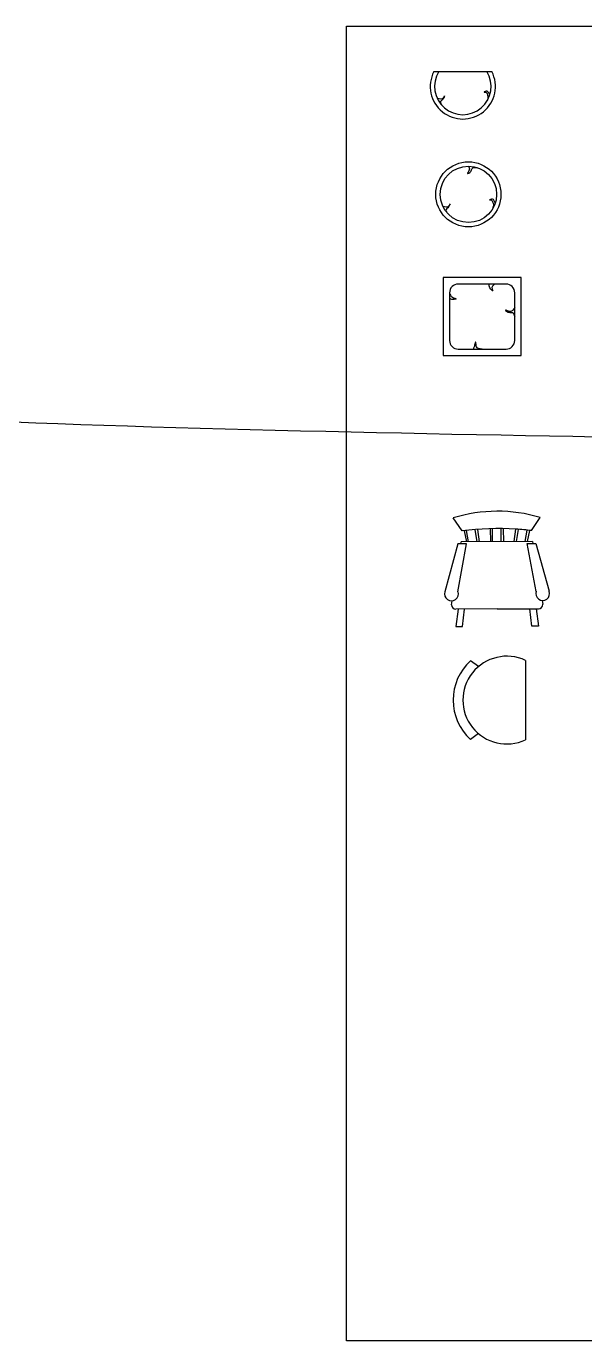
# Model space of a CAD drawing. Header units: metres. Extents: x 3586 to 7307, y 3108 to 6437.
# Drawn here: x 4052.175 to 4052.531, y 3261.363 to 3262.201 of the extents above; entities that cross this region are included whole.
import ezdxf

# ---------------------------------------------------------------- set-up
doc = ezdxf.new("R2010")
doc.units = ezdxf.units.M
doc.layers.add('FURNITURE', color=40, linetype='Continuous')

msp = doc.modelspace()

# ---------------------------------------------------------------- linework, layer by layer
for p, q in [((4052.37925, 3262.20141), (4053.16506, 3262.20141)), ((4052.37925, 3261.36326), (4052.37925, 3262.20141)), ((4053.16506, 3261.36326), (4052.37925, 3261.36326))]:
    msp.add_line(p, q)
at = {"start_tangent": (0.997724, -0.067434), "end_tangent": (-1, 0)}
msp.add_spline([(4052.03012, 3261.95671), (4052.08237, 3261.95318), (4052.70148, 3261.9358)], degree=3, dxfattribs=at)
at = {"layer": 'FURNITURE', "color": 255}
msp.add_line((4052.4348, 3262.1725), (4052.47174, 3262.1725), dxfattribs=at)
at = {"layer": 'FURNITURE', "linetype": 'Continuous'}
for p, q in [((4052.49703, 3261.87983), (4052.50253, 3261.88815)), ((4052.45276, 3261.87963), (4052.44719, 3261.8879)), ((4052.45415, 3261.87963), (4052.45556, 3261.87272)), ((4052.45694, 3261.87273), (4052.45553, 3261.8799)), ((4052.46248, 3261.87275), (4052.46115, 3261.88051)), ((4052.46386, 3261.87276), (4052.46271, 3261.88054)), ((4052.47074, 3261.88095), (4052.47078, 3261.87279)), ((4052.47216, 3261.8728), (4052.47213, 3261.88097)), ((4052.4777, 3261.87282), (4052.47766, 3261.88098)), ((4052.47904, 3261.88099), (4052.47908, 3261.87283)), ((4052.486, 3261.87286), (4052.48708, 3261.88072)), ((4052.48738, 3261.87287), (4052.48864, 3261.88062)), ((4052.49292, 3261.87289), (4052.49433, 3261.88001)), ((4052.49565, 3261.87982), (4052.4943, 3261.8729)), ((4052.45003, 3261.87131), (4052.44187, 3261.84084)), ((4052.45557, 3261.87134), (4052.45003, 3261.87131)), ((4052.45017, 3261.84087), (4052.45557, 3261.87134)), ((4052.45194, 3261.87135), (4052.45214, 3261.8727)), ((4052.4977, 3261.87291), (4052.45213, 3261.8727)), ((4052.49431, 3261.87151), (4052.49984, 3261.87154)), ((4052.49998, 3261.8411), (4052.49431, 3261.87151)), ((4052.49771, 3261.87292), (4052.49793, 3261.87159)), ((4052.49984, 3261.87154), (4052.50828, 3261.84114)), ((4052.44606, 3261.83255), (4052.44644, 3261.83508)), ((4052.47513, 3261.82992), (4052.44884, 3261.8298)), ((4052.45022, 3261.82981), (4052.44889, 3261.81873)), ((4052.45304, 3261.81875), (4052.45437, 3261.82983)), ((4052.47513, 3261.82992), (4052.50141, 3261.83004)), ((4052.49731, 3261.81895), (4052.49588, 3261.83002)), ((4052.50003, 3261.83003), (4052.50146, 3261.81897)), ((4052.50379, 3261.83518), (4052.50417, 3261.83282)), ((4052.44889, 3261.81873), (4052.45304, 3261.81875)), ((4052.50146, 3261.81897), (4052.49731, 3261.81895))]:
    msp.add_line(p, q, dxfattribs=at)
at = {"layer": 'FURNITURE'}
for p, q in [((4052.46326, 3261.79312), (4052.45806, 3261.79683)), ((4052.49322, 3261.79706), (4052.49322, 3261.74642)), ((4052.46326, 3261.75036), (4052.45806, 3261.74664))]:
    msp.add_line(p, q, dxfattribs=at)
at = {"layer": 'FURNITURE', "const_width": 0.000000138}
for points in [[(4052.46385, 3262.15899, 1), (4052.46389, 3262.15899, 1)], [(4052.46442, 3262.15715, 1), (4052.46445, 3262.15715, 1)], [(4052.46584, 3262.15687, 1), (4052.46587, 3262.15687, 1)], [(4052.46598, 3262.158, 1), (4052.46601, 3262.158, 1)], [(4052.46726, 3262.15744, 1), (4052.46729, 3262.15744, 1)], [(4052.4674, 3262.15616, 1), (4052.46743, 3262.15616, 1)], [(4052.44003, 3262.15248, 1), (4052.44006, 3262.15248, 1)], [(4052.44059, 3262.1539, 1), (4052.44063, 3262.1539, 1)], [(4052.4413, 3262.15064, 1), (4052.44134, 3262.15064, 1)], [(4052.44159, 3262.1522, 1), (4052.44162, 3262.1522, 1)], [(4052.44201, 3262.1539, 1), (4052.44205, 3262.1539, 1)], [(4052.44244, 3262.15135, 1), (4052.44247, 3262.15135, 1)], [(4052.44272, 3262.14951, 1), (4052.44276, 3262.14951, 1)], [(4052.44301, 3262.15262, 1), (4052.44304, 3262.15262, 1)], [(4052.44371, 3262.15503, 1), (4052.44375, 3262.15503, 1)], [(4052.44371, 3262.15064, 1), (4052.44375, 3262.15064, 1)], [(4052.44442, 3262.15177, 1), (4052.44446, 3262.15177, 1)], [(4052.44457, 3262.14908, 1), (4052.4446, 3262.14908, 1)], [(4052.44471, 3262.15347, 1), (4052.44474, 3262.15347, 1)], [(4052.4457, 3262.15064, 1), (4052.44573, 3262.15064, 1)], [(4052.44627, 3262.14823, 1), (4052.4463, 3262.14823, 1)], [(4052.46328, 3262.1546, 1), (4052.46332, 3262.1546, 1)], [(4052.46343, 3262.15106, 1), (4052.46346, 3262.15106, 1)], [(4052.46357, 3262.15602, 1), (4052.4636, 3262.15602, 1)], [(4052.46399, 3262.15319, 1), (4052.46403, 3262.15319, 1)], [(4052.4647, 3262.15121, 1), (4052.46474, 3262.15121, 1)], [(4052.46484, 3262.15503, 1), (4052.46488, 3262.15503, 1)], [(4052.46555, 3262.1556, 1), (4052.46559, 3262.1556, 1)], [(4052.4657, 3262.15347, 1), (4052.46573, 3262.15347, 1)], [(4052.4657, 3262.15206, 1), (4052.46573, 3262.15206, 1)], [(4052.46683, 3262.1546, 1), (4052.46686, 3262.1546, 1)], [(4052.46754, 3262.1529, 1), (4052.46757, 3262.1529, 1)], [(4052.46796, 3262.15418, 1), (4052.468, 3262.15418, 1)], [(4052.44908, 3262.10847, 1), (4052.44911, 3262.10847, 1)], [(4052.44993, 3262.10946, 1), (4052.44996, 3262.10946, 1)], [(4052.44993, 3262.10677, 1), (4052.44996, 3262.10677, 1)], [(4052.45007, 3262.10818, 1), (4052.45011, 3262.10818, 1)], [(4052.45149, 3262.10917, 1), (4052.45152, 3262.10917, 1)], [(4052.45163, 3262.10818, 1), (4052.45167, 3262.10818, 1)], [(4052.45206, 3262.11059, 1), (4052.45209, 3262.11059, 1)], [(4052.4522, 3262.10691, 1), (4052.45223, 3262.10691, 1)], [(4052.45333, 3262.11087, 1), (4052.45337, 3262.11087, 1)], [(4052.45347, 3262.10634, 1), (4052.45351, 3262.10634, 1)], [(4052.45362, 3262.10818, 1), (4052.45365, 3262.10818, 1)], [(4052.45433, 3262.10946, 1), (4052.45436, 3262.10946, 1)], [(4052.45489, 3262.10705, 1), (4052.45493, 3262.10705, 1)], [(4052.4556, 3262.1113, 1), (4052.45564, 3262.1113, 1)], [(4052.45603, 3262.11031, 1), (4052.45606, 3262.11031, 1)], [(4052.45901, 3262.10818, 1), (4052.45904, 3262.10818, 1)], [(4052.46, 3262.1062, 1), (4052.46003, 3262.1062, 1)], [(4052.46028, 3262.11031, 1), (4052.46032, 3262.11031, 1)], [(4052.46071, 3262.10903, 1), (4052.46074, 3262.10903, 1)], [(4052.46113, 3262.1079, 1), (4052.46117, 3262.1079, 1)], [(4052.46113, 3262.10648, 1), (4052.46117, 3262.10648, 1)], [(4052.46198, 3262.1096, 1), (4052.46202, 3262.1096, 1)], [(4052.46283, 3262.10776, 1), (4052.46287, 3262.10776, 1)], [(4052.46354, 3262.10606, 1), (4052.46358, 3262.10606, 1)], [(4052.46425, 3262.1096, 1), (4052.46429, 3262.1096, 1)], [(4052.46468, 3262.1079, 1), (4052.46471, 3262.1079, 1)], [(4052.46737, 3262.0902, 1), (4052.46741, 3262.0902, 1)], [(4052.4695, 3262.08921, 1), (4052.46953, 3262.08921, 1)], [(4052.44355, 3262.08368, 1), (4052.44358, 3262.08368, 1)], [(4052.44412, 3262.0851, 1), (4052.44415, 3262.0851, 1)], [(4052.44482, 3262.08184, 1), (4052.44486, 3262.08184, 1)], [(4052.44511, 3262.0834, 1), (4052.44514, 3262.0834, 1)], [(4052.44553, 3262.0851, 1), (4052.44557, 3262.0851, 1)], [(4052.44596, 3262.08255, 1), (4052.44599, 3262.08255, 1)], [(4052.44653, 3262.08383, 1), (4052.44656, 3262.08383, 1)], [(4052.44724, 3262.08623, 1), (4052.44727, 3262.08623, 1)], [(4052.44724, 3262.08184, 1), (4052.44727, 3262.08184, 1)], [(4052.44794, 3262.08298, 1), (4052.44798, 3262.08298, 1)], [(4052.44823, 3262.08468, 1), (4052.44826, 3262.08468, 1)], [(4052.44922, 3262.08184, 1), (4052.44926, 3262.08184, 1)], [(4052.4668, 3262.08581, 1), (4052.46684, 3262.08581, 1)], [(4052.46695, 3262.08227, 1), (4052.46698, 3262.08227, 1)], [(4052.46709, 3262.08722, 1), (4052.46712, 3262.08722, 1)], [(4052.46751, 3262.08439, 1), (4052.46755, 3262.08439, 1)], [(4052.46794, 3262.08836, 1), (4052.46797, 3262.08836, 1)], [(4052.46822, 3262.08241, 1), (4052.46826, 3262.08241, 1)], [(4052.46836, 3262.08623, 1), (4052.4684, 3262.08623, 1)], [(4052.46907, 3262.0868, 1), (4052.46911, 3262.0868, 1)], [(4052.46922, 3262.08468, 1), (4052.46925, 3262.08468, 1)], [(4052.46922, 3262.08326, 1), (4052.46925, 3262.08326, 1)], [(4052.46936, 3262.08807, 1), (4052.46939, 3262.08807, 1)], [(4052.47035, 3262.08581, 1), (4052.47038, 3262.08581, 1)], [(4052.47078, 3262.08864, 1), (4052.47081, 3262.08864, 1)], [(4052.47092, 3262.08737, 1), (4052.47095, 3262.08737, 1)], [(4052.47106, 3262.08411, 1), (4052.47109, 3262.08411, 1)], [(4052.47148, 3262.08538, 1), (4052.47152, 3262.08538, 1)], [(4052.44624, 3262.08071, 1), (4052.44628, 3262.08071, 1)], [(4052.44809, 3262.08029, 1), (4052.44812, 3262.08029, 1)], [(4052.44979, 3262.07944, 1), (4052.44982, 3262.07944, 1)], [(4052.44998, 3262.03293, 1), (4052.45002, 3262.03293, 1)], [(4052.4762, 3262.0326, 1), (4052.47623, 3262.0326, 1)], [(4052.47764, 3262.03548, 1), (4052.47768, 3262.03548, 1)], [(4052.47842, 3262.03138, 1), (4052.47845, 3262.03138, 1)], [(4052.47909, 3262.03459, 1), (4052.47912, 3262.03459, 1)], [(4052.47964, 3262.03337, 1), (4052.47968, 3262.03337, 1)], [(4052.48031, 3262.03404, 1), (4052.48034, 3262.03404, 1)], [(4052.48097, 3262.03581, 1), (4052.48101, 3262.03581, 1)], [(4052.4822, 3262.03115, 1), (4052.48223, 3262.03115, 1)], [(4052.48231, 3262.03304, 1), (4052.48234, 3262.03304, 1)], [(4052.48308, 3262.03492, 1), (4052.48312, 3262.03492, 1)], [(4052.48486, 3262.0326, 1), (4052.4849, 3262.0326, 1)], [(4052.44865, 3262.02317, 1), (4052.44868, 3262.02317, 1)], [(4052.45298, 3262.03015, 1), (4052.45302, 3262.03015, 1)], [(4052.45776, 3262.02583, 1), (4052.45779, 3262.02583, 1)], [(4052.48175, 3262.0286, 1), (4052.48179, 3262.0286, 1)], [(4052.48275, 3262.02783, 1), (4052.48279, 3262.02783, 1)], [(4052.48275, 3262.02561, 1), (4052.48279, 3262.02561, 1)], [(4052.48419, 3262.02883, 1), (4052.48423, 3262.02883, 1)], [(4052.48453, 3262.0255, 1), (4052.48456, 3262.0255, 1)], [(4052.44665, 3262.00903, 1), (4052.44669, 3262.00903, 1)], [(4052.44577, 3262.00193, 1), (4052.4458, 3262.00193, 1)], [(4052.44732, 3261.99883, 1), (4052.44736, 3261.99883, 1)], [(4052.44832, 3262.00493, 1), (4052.44835, 3262.00493, 1)], [(4052.44899, 3262.00238, 1), (4052.44902, 3262.00238, 1)], [(4052.45032, 3261.99927, 1), (4052.45035, 3261.99927, 1)], [(4052.45076, 3262.00326, 1), (4052.4508, 3262.00326, 1)], [(4052.45099, 3262.00149, 1), (4052.45102, 3262.00149, 1)], [(4052.45165, 3261.99894, 1), (4052.45169, 3261.99894, 1)], [(4052.45376, 3261.99949, 1), (4052.4538, 3261.99949, 1)], [(4052.45465, 3262.00448, 1), (4052.45468, 3262.00448, 1)], [(4052.45465, 3262.00238, 1), (4052.45468, 3262.00238, 1)], [(4052.45643, 3261.99883, 1), (4052.45646, 3261.99883, 1)], [(4052.45798, 3261.9975, 1), (4052.45802, 3261.9975, 1)], [(4052.45976, 3261.99794, 1), (4052.45979, 3261.99794, 1)], [(4052.47442, 3262.00204, 1), (4052.47445, 3262.00204, 1)], [(4052.4813, 3261.99872, 1), (4052.48134, 3261.99872, 1)], [(4052.48186, 3262.00526, 1), (4052.48189, 3262.00526, 1)], [(4052.45254, 3261.9965, 1), (4052.45257, 3261.9965, 1)]]:
    msp.add_lwpolyline(points, format="xyb", close=True, dxfattribs=at)
at = {"layer": 'FURNITURE', "lineweight": -3}
msp.add_lwpolyline([(4052.44064, 3262.04119), (4052.44064, 3261.99138), (4052.49044, 3261.99138), (4052.49044, 3262.04119)], close=True, dxfattribs=at)
msp.add_lwpolyline([(4052.44479, 3262.03151), (4052.44479, 3262.00107, 0.414214), (4052.45032, 3261.99554), (4052.48076, 3261.99554, 0.414214), (4052.48629, 3262.00107), (4052.48629, 3262.03151, 0.414214), (4052.48076, 3262.03704), (4052.45032, 3262.03704, 0.414214)], format="xyb", close=True, dxfattribs=at)
at = {"layer": 'FURNITURE'}
for radius in [0.02075, 0.01799]:
    msp.add_circle((4052.45679, 3262.09425), radius, dxfattribs=at)
for centre, radius, start, end in [((4052.45327, 3262.16304), 0.02075, 152.88203, 27.11797), ((4052.45327, 3262.16304), 0.01799, 148.26772, 31.73228), ((4052.48131, 3261.77174), 0.03421, 132.8143, 227.1857), ((4052.48131, 3261.77174), 0.02798, 64.81576, 295.18424)]:
    msp.add_arc(centre, radius, start, end, dxfattribs=at)
at = {"layer": 'FURNITURE', "linetype": 'Continuous'}
for centre, radius, start, end in [((4052.47527, 3261.79787), 0.09431, 73.20064, 107.32367), ((4052.47571, 3261.70333), 0.17778, 86.34003, 97.41481), ((4052.47571, 3261.70333), 0.17778, 83.10947, 86.34003), ((4052.44603, 3261.83947), 0.00438, 161.82719, 18.69704), ((4052.50414, 3261.83974), 0.00438, 161.82719, 18.69704), ((4052.44883, 3261.83257), 0.00277, 180.26214, 270.26214), ((4052.5014, 3261.83281), 0.00277, 270.26214, 0.26214)]:
    msp.add_arc(centre, radius, start, end, dxfattribs=at)
at = {"layer": 'FURNITURE'}
for points in [[(4052.4369, 3262.15559), (4052.43856, 3262.15512), (4052.44065, 3262.15455), (4052.44214, 3262.15827), (4052.4406, 3262.15448), (4052.43857, 3262.15348), (4052.43921, 3262.15216), (4052.43958, 3262.15137)], [(4052.44042, 3262.08679), (4052.44208, 3262.08633), (4052.44417, 3262.08575), (4052.44566, 3262.08948), (4052.44412, 3262.08568), (4052.44209, 3262.08469), (4052.44273, 3262.08336), (4052.44311, 3262.08258)]]:
    msp.add_open_spline(points, degree=3, knots=[0.010289, 0.010289, 0.010289, 0.010289, 1.160744, 1.473738, 2.290002, 2.686083, 3.263094, 3.263094, 3.263094, 3.263094], dxfattribs=at)
for points in [[(4052.47039, 3262.15753), (4052.46949, 3262.15934), (4052.46873, 3262.15995), (4052.46675, 3262.15949), (4052.46797, 3262.15934), (4052.46873, 3262.15828), (4052.46919, 3262.15676), (4052.4687, 3262.1538)], [(4052.45679, 3262.11223), (4052.45737, 3262.10994), (4052.45613, 3262.10748), (4052.45836, 3262.10871), (4052.4591, 3262.11069), (4052.46244, 3262.11132)], [(4052.47391, 3262.08873), (4052.47301, 3262.09054), (4052.47225, 3262.09115), (4052.47028, 3262.0907), (4052.47149, 3262.09054), (4052.47225, 3262.08948), (4052.47271, 3262.08797), (4052.47222, 3262.08501)]]:
    msp.add_spline(points, degree=3, dxfattribs=at)
at = {"layer": 'FURNITURE', "lineweight": -3}
for points in [[(4052.44479, 3262.03151), (4052.44664, 3262.02859), (4052.44896, 3262.02766), (4052.44687, 3262.0272), (4052.44479, 3262.02806)], [(4052.47349, 3262.03704), (4052.47187, 3262.03392), (4052.47234, 3262.03276), (4052.47048, 3262.03461), (4052.47002, 3262.03693)], [(4052.48629, 3262.0221), (4052.48391, 3262.01955), (4052.4816, 3262.02001), (4052.48044, 3262.02047), (4052.48322, 3262.01885), (4052.48484, 3262.01885), (4052.48629, 3262.01607)], [(4052.46554, 3261.99554), (4052.46192, 3261.99706), (4052.46169, 3261.99845), (4052.46146, 3262.00007), (4052.46076, 3261.99799), (4052.46053, 3261.99706), (4052.46014, 3261.99624), (4052.46009, 3261.99553)]]:
    msp.add_spline(points, degree=3, dxfattribs=at)

doc.saveas('drawing.dxf')
